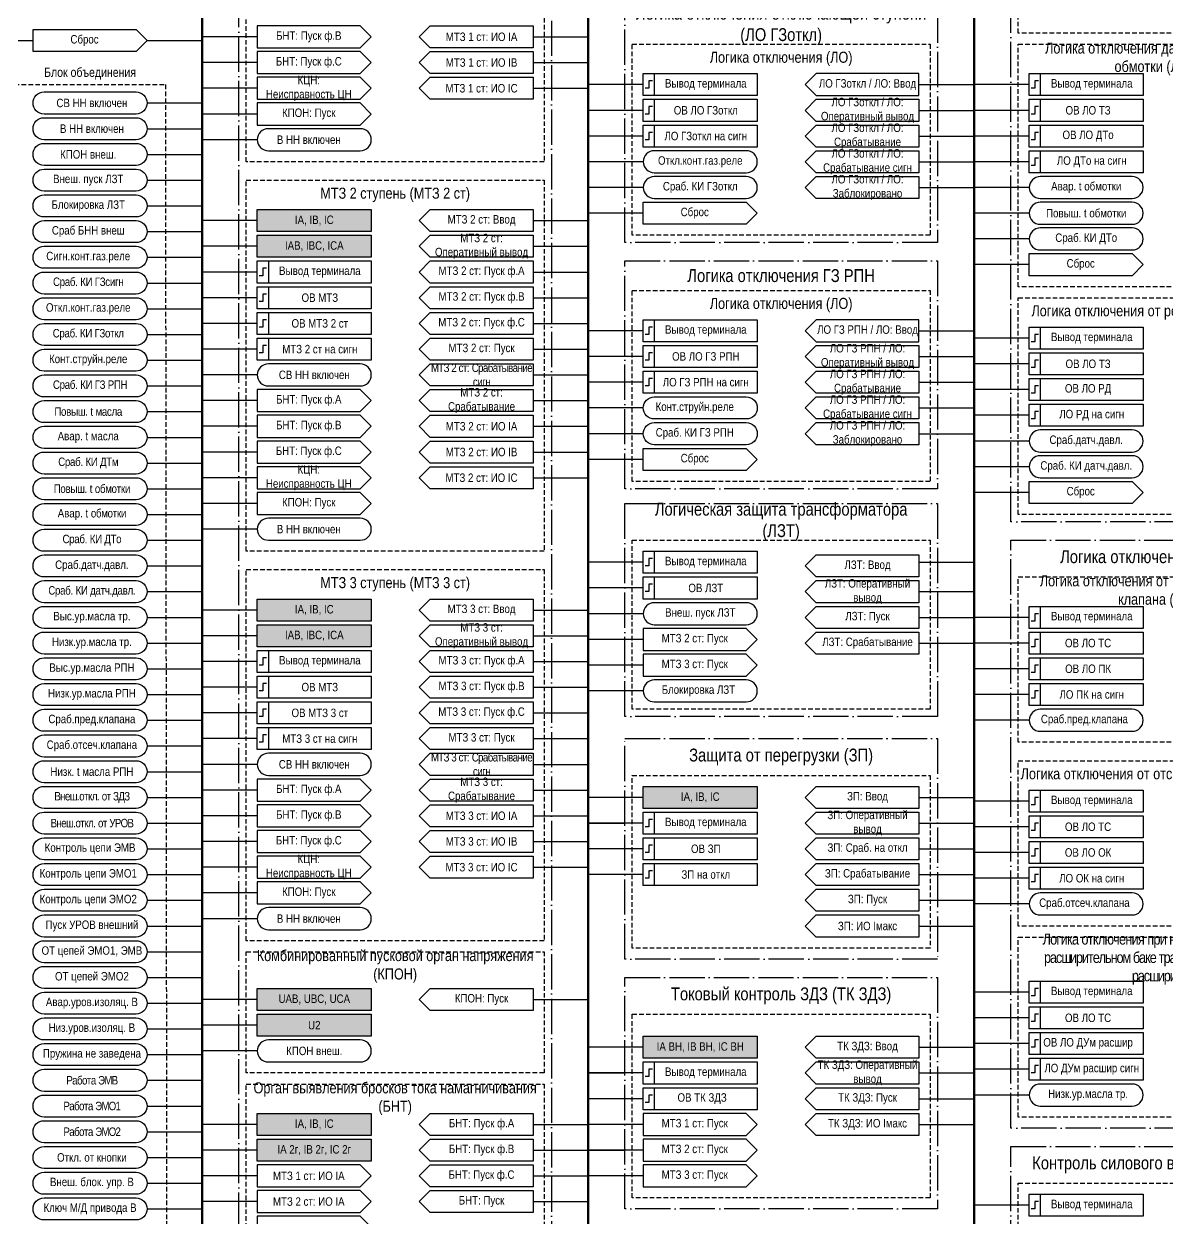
# Model space of a CAD drawing. Header units: millimetres. Extents: x -1595 to 2157, y 0 to 879.
# Drawn here: x 201.5 to 512.5, y 345.5 to 670.5 of the extents above; entities that cross this region are included whole.
import ezdxf

# ---------------------------------------------------------------- set-up
doc = ezdxf.new("R2010")
doc.units = ezdxf.units.MM
doc.linetypes.add('ACAD_ISO04W100', pattern=[30, 24, -3, 0, -3])
doc.linetypes.add('штриховая2', pattern=[0.375, 0.25, -0.125])
doc.layers.add('TEXT', color=7, linetype='Continuous', lineweight=25)
doc.styles.add('2.5_Gost_RD', font='ARIALN.TTF', dxfattribs={"height": 2.5})
doc.styles.add('3.5_Gost_RD', font='ARIALN.TTF', dxfattribs={"height": 3.5})

msp = doc.modelspace()

# ---------------------------------------------------------------- hatches: boundary and pattern name
at = {"ltscale": 100, "true_color": 0x00cb62}
h = msp.add_hatch(color=112, dxfattribs=at)
h.dxf.hatch_style = 1
h.paths.add_polyline_path([(265, 620), (296, 620), (296, 614), (265, 614)])
h = msp.add_hatch(color=112, dxfattribs=at)
h.dxf.hatch_style = 1
h.paths.add_polyline_path([(265, 613), (296, 613), (296, 607), (265, 607)])
h = msp.add_hatch(color=112, dxfattribs=at)
h.dxf.hatch_style = 1
h.paths.add_polyline_path([(265, 514), (296, 514), (296, 508), (265, 508)])
h = msp.add_hatch(color=112, dxfattribs=at)
h.dxf.hatch_style = 1
h.paths.add_polyline_path([(265, 507), (296, 507), (296, 501), (265, 501)])
h = msp.add_hatch(color=112, dxfattribs=at)
h.dxf.hatch_style = 1
h.paths.add_polyline_path([(370, 463), (401, 463), (401, 457), (370, 457)])
h = msp.add_hatch(color=112, dxfattribs=at)
h.dxf.hatch_style = 1
h.paths.add_polyline_path([(265, 408), (296, 408), (296, 402), (265, 402)])
h = msp.add_hatch(color=112, dxfattribs=at)
h.dxf.hatch_style = 1
h.paths.add_polyline_path([(265, 401), (296, 401), (296, 395), (265, 395)])
h = msp.add_hatch(color=112, dxfattribs=at)
h.dxf.hatch_style = 1
h.paths.add_polyline_path([(370, 395), (401, 395), (401, 389), (370, 389)])
h = msp.add_hatch(color=112, dxfattribs=at)
h.dxf.hatch_style = 1
h.paths.add_polyline_path([(265, 374), (296, 374), (296, 368), (265, 368)])
h = msp.add_hatch(color=112, dxfattribs=at)
h.dxf.hatch_style = 1
h.paths.add_polyline_path([(265, 367), (296, 367), (296, 361), (265, 361)])

# ---------------------------------------------------------------- linework, layer by layer
at = {"lineweight": 100, "ltscale": 100}
for p, q in [((250, 744), (250, 112)), ((355, 744), (355, 112)), ((460, 744), (460, 112))]:
    msp.add_line(p, q, dxfattribs=at)
at = {"ltscale": 100}
for p, q in [((265, 667), (250, 667)), ((340, 667), (355, 667)), ((235, 666), (250, 666)), ((265, 660), (250, 660)), ((340, 660), (355, 660)), ((370, 654), (355, 654)), ((445, 654), (460, 654)), ((475, 654), (460, 654)), ((265, 653), (250, 653)), ((340, 653), (355, 653)), ((235, 649), (250, 649)), ((370, 647), (355, 647)), ((445, 647), (460, 647)), ((475, 647), (460, 647)), ((265, 646), (250, 646)), ((235, 642), (250, 642)), ((265, 639), (250, 639)), ((370, 640), (355, 640)), ((445, 640), (460, 640)), ((475, 640), (460, 640)), ((235, 635), (250, 635)), ((370, 633), (355, 633)), ((445, 633), (460, 633)), ((475, 633), (460, 633)), ((235, 628), (250, 628)), ((370, 626), (355, 626)), ((445, 626), (460, 626)), ((475, 626), (460, 626)), ((235, 621), (250, 621)), ((370, 619), (355, 619)), ((475, 619), (460, 619)), ((265, 617), (250, 617)), ((340, 617), (355, 617)), ((235, 614), (250, 614)), ((475, 612), (460, 612)), ((265, 610), (250, 610)), ((340, 610), (355, 610)), ((235, 607), (250, 607)), ((475, 605), (460, 605)), ((265, 603), (250, 603)), ((340, 603), (355, 603)), ((235, 600), (250, 600)), ((265, 596), (250, 596)), ((340, 596), (355, 596)), ((235, 593), (250, 593)), ((265, 589), (250, 589)), ((340, 589), (355, 589)), ((235, 586), (250, 586)), ((370, 587), (355, 587)), ((445, 587), (460, 587)), ((265, 582), (250, 582)), ((340, 582), (355, 582)), ((475, 585), (460, 585)), ((235, 579), (250, 579)), ((370, 580), (355, 580)), ((445, 580), (460, 580)), ((475, 578), (460, 578)), ((265, 575), (250, 575)), ((340, 575), (355, 575)), ((370, 573), (355, 573)), ((445, 573), (460, 573)), ((235, 572), (250, 572)), ((475, 571), (460, 571)), ((265, 568), (250, 568)), ((340, 568), (355, 568)), ((370, 566), (355, 566)), ((445, 566), (460, 566)), ((235, 565), (250, 565)), ((475, 564), (460, 564)), ((265, 561), (250, 561)), ((340, 561), (355, 561)), ((235, 558), (250, 558)), ((370, 559), (355, 559)), ((445, 559), (460, 559)), ((475, 557), (460, 557)), ((265, 554), (250, 554)), ((340, 554), (355, 554)), ((235, 551), (250, 551)), ((370, 552), (355, 552)), ((475, 550), (460, 550)), ((265, 547), (250, 547)), ((340, 547), (355, 547)), ((235, 544), (250, 544)), ((475, 543), (460, 543)), ((265, 540), (250, 540)), ((235, 537), (250, 537)), ((235, 530), (250, 530)), ((265, 533), (250, 533)), ((370, 524), (355, 524)), ((445, 524), (460, 524)), ((235, 523), (250, 523)), ((370, 517), (355, 517)), ((235, 516), (250, 516)), ((445, 516), (460, 516)), ((265, 511), (250, 511)), ((340, 511), (355, 511)), ((235, 509), (250, 509)), ((370, 510), (355, 510)), ((445, 509), (460, 509)), ((475, 509), (460, 509)), ((265, 504), (250, 504)), ((340, 504), (355, 504)), ((235, 502), (250, 502)), ((370, 503), (355, 503)), ((445, 502), (460, 502)), ((475, 502), (460, 502)), ((235, 495), (250, 495)), ((265, 497), (250, 497)), ((340, 497), (355, 497)), ((370, 496), (355, 496)), ((475, 495), (460, 495)), ((235, 488), (250, 488)), ((265, 490), (250, 490)), ((340, 490), (355, 490)), ((370, 489), (355, 489)), ((475, 488), (460, 488)), ((265, 483), (250, 483)), ((340, 483), (355, 483)), ((235, 481), (250, 481)), ((475, 481), (460, 481)), ((265, 476), (250, 476)), ((340, 476), (355, 476)), ((235, 474), (250, 474)), ((265, 469), (250, 469)), ((340, 469), (355, 469)), ((235, 467), (250, 467)), ((265, 462), (250, 462)), ((340, 462), (355, 462)), ((235, 460), (250, 460)), ((370, 460), (355, 460)), ((445, 460), (460, 460)), ((475, 459), (460, 459)), ((235, 453), (250, 453)), ((265, 455), (250, 455)), ((340, 455), (355, 455)), ((370, 453), (355, 453)), ((355, 453), (365, 453)), ((445, 453), (460, 453)), ((475, 452), (460, 452)), ((235, 446), (250, 446)), ((265, 448), (250, 448)), ((340, 448), (355, 448)), ((370, 446), (355, 446)), ((445, 446), (460, 446)), ((475, 445), (460, 445)), ((235, 439), (250, 439)), ((265, 441), (250, 441)), ((340, 441), (355, 441)), ((370, 439), (355, 439)), ((445, 439), (460, 439)), ((475, 438), (460, 438)), ((265, 434), (250, 434)), ((417, 435), (414, 432)), ((417, 435), (445, 435)), ((235, 432), (250, 432)), ((414, 432), (417, 429)), ((445, 432), (460, 432)), ((475, 431), (460, 431)), ((265, 427), (250, 427)), ((417, 428), (414, 425)), ((417, 428), (445, 428)), ((235, 425), (250, 425)), ((414, 425), (417, 422)), ((445, 425), (460, 425)), ((235, 418), (250, 418)), ((235, 411), (250, 411)), ((475, 407), (460, 407)), ((235, 404), (250, 404)), ((265, 405), (250, 405)), ((340, 405), (355, 405)), ((475, 400), (460, 400)), ((235, 397), (250, 397)), ((265, 398), (250, 398)), ((265, 391), (250, 391)), ((370, 392), (355, 392)), ((445, 392), (460, 392)), ((475, 393), (460, 393)), ((235, 390), (250, 390)), ((370, 385), (355, 385)), ((355, 385), (365, 385)), ((445, 385), (460, 385)), ((475, 386), (460, 386)), ((235, 383), (250, 383)), ((417, 381), (414, 378)), ((417, 381), (445, 381)), ((370, 378), (355, 378)), ((414, 378), (417, 375)), ((445, 378), (460, 378)), ((475, 379), (460, 379)), ((235, 376), (250, 376)), ((417, 374), (414, 371)), ((417, 374), (445, 374)), ((265, 371), (250, 371)), ((340, 371), (355, 371)), ((370, 371), (355, 371)), ((414, 371), (417, 368)), ((445, 371), (460, 371)), ((235, 369), (250, 369)), ((235, 362), (250, 362)), ((265, 364), (250, 364)), ((340, 364), (355, 364)), ((370, 364), (355, 364)), ((355, 364), (365, 364)), ((235, 355), (250, 355)), ((265, 357), (250, 357)), ((340, 357), (355, 357)), ((370, 357), (355, 357)), ((235, 348), (250, 348)), ((265, 350), (250, 350)), ((340, 350), (355, 350)), ((475, 349), (460, 349))]:
    msp.add_line(p, q, dxfattribs=at)
at = {"color": 251, "linetype": 'ACAD_ISO04W100', "lineweight": 30, "ltscale": 0.4, "true_color": 0x58595b}
for points in [[(260, 744), (345, 744), (345, 234), (260, 234)], [(470, 744), (555, 744), (555, 535), (470, 535)], [(365, 675), (450, 675), (450, 611), (365, 611)], [(365, 606), (450, 606), (450, 544), (365, 544)], [(365, 540), (450, 540), (450, 482), (365, 482)], [(470, 530), (555, 530), (555, 370), (470, 370)], [(365, 476), (450, 476), (450, 416), (365, 416)], [(365, 411), (450, 411), (450, 348), (365, 348)], [(470, 365), (555, 365), (555, 178), (470, 178)]]:
    msp.add_lwpolyline(points, close=True, dxfattribs=at)
at = {"linetype": 'штриховая2', "ltscale": 5}
for points in [[(262, 734), (343, 734), (343, 633), (262, 633)], [(472, 734), (553, 734), (553, 668), (472, 668)], [(367, 665), (448, 665), (448, 613), (367, 613)], [(472, 665), (553, 665), (553, 599), (472, 599)], [(262, 628), (343, 628), (343, 527), (262, 527)], [(367, 598), (448, 598), (448, 546), (367, 546)], [(472, 596), (553, 596), (553, 537), (472, 537)], [(367, 530), (448, 530), (448, 484), (367, 484)], [(262, 522), (343, 522), (343, 421), (262, 421)], [(472, 520), (553, 520), (553, 475), (472, 475)], [(472, 470), (553, 470), (553, 425), (472, 425)], [(367, 466), (448, 466), (448, 419), (367, 419)], [(472, 422), (553, 422), (553, 373), (472, 373)], [(262, 418), (343, 418), (343, 385), (262, 385)], [(367, 401), (448, 401), (448, 351), (367, 351)], [(262, 382), (343, 382), (343, 296), (262, 296)], [(472, 355), (553, 355), (553, 182), (472, 182)]]:
    msp.add_lwpolyline(points, close=True, dxfattribs=at)
at = {"ltscale": 100}
for points in [[(296, 667), (293, 670), (265, 670), (265, 664), (293, 664), (296, 667)], [(204, 669), (232, 669), (235, 666), (232, 663), (204, 663), (204, 669)], [(190, 666), (204, 666)], [(296, 660), (293, 663), (265, 663), (265, 657), (293, 657), (296, 660)], [(296, 653), (293, 656), (265, 656), (265, 650), (293, 650), (296, 653)], [(296, 646), (293, 649), (265, 649), (265, 643), (293, 643), (296, 646)], [(414, 640), (417, 643), (445, 643), (445, 637), (417, 637), (414, 640)], [(414, 633), (417, 636), (445, 636), (445, 630), (417, 630), (414, 633)], [(414, 626), (417, 629), (445, 629), (445, 623), (417, 623), (414, 626)], [(370, 622), (398, 622), (401, 619), (398, 616), (370, 616), (370, 622)], [(475, 608), (503, 608), (506, 605), (503, 602), (475, 602), (475, 608)], [(414, 573), (417, 576), (445, 576), (445, 570), (417, 570), (414, 573)], [(296, 568), (293, 571), (265, 571), (265, 565), (293, 565), (296, 568)], [(414, 566), (417, 569), (445, 569), (445, 563), (417, 563), (414, 566)], [(296, 561), (293, 564), (265, 564), (265, 558), (293, 558), (296, 561)], [(414, 559), (417, 562), (445, 562), (445, 556), (417, 556), (414, 559)], [(296, 554), (293, 557), (265, 557), (265, 551), (293, 551), (296, 554)], [(370, 555), (398, 555), (401, 552), (398, 549), (370, 549), (370, 555)], [(296, 547), (293, 550), (265, 550), (265, 544), (293, 544), (296, 547)], [(296, 540), (293, 543), (265, 543), (265, 537), (293, 537), (296, 540)], [(475, 546), (503, 546), (506, 543), (503, 540), (475, 540), (475, 546)], [(414, 523), (417, 526), (445, 526), (445, 520), (417, 520), (414, 523)], [(414, 516), (417, 519), (445, 519), (445, 513), (417, 513), (414, 516)], [(414, 509), (417, 512), (445, 512), (445, 506), (417, 506), (414, 509)], [(401, 503), (398, 506), (370, 506), (370, 500), (398, 500), (401, 503)], [(414, 502), (417, 505), (445, 505), (445, 499), (417, 499), (414, 502)], [(401, 496), (398, 499), (370, 499), (370, 493), (398, 493), (401, 496)], [(296, 462), (293, 465), (265, 465), (265, 459), (293, 459), (296, 462)], [(414, 460), (417, 463), (445, 463), (445, 457), (417, 457), (414, 460)], [(296, 455), (293, 458), (265, 458), (265, 452), (293, 452), (296, 455)], [(414, 453), (417, 456), (445, 456), (445, 450), (417, 450), (414, 453)], [(296, 448), (293, 451), (265, 451), (265, 445), (293, 445), (296, 448)], [(296, 441), (293, 444), (265, 444), (265, 438), (293, 438), (296, 441)], [(296, 434), (293, 437), (265, 437), (265, 431), (293, 431), (296, 434)], [(414, 432), (417, 435), (445, 435), (445, 429), (417, 429), (414, 432)], [(414, 425), (417, 428), (445, 428), (445, 422), (417, 422), (414, 425)], [(414, 392), (417, 395), (445, 395), (445, 389), (417, 389), (414, 392)], [(414, 385), (417, 388), (445, 388), (445, 382), (417, 382), (414, 385)], [(414, 378), (417, 381), (445, 381), (445, 375), (417, 375), (414, 378)], [(401, 371), (398, 374), (370, 374), (370, 368), (398, 368), (401, 371)], [(414, 371), (417, 374), (445, 374), (445, 368), (417, 368), (414, 371)], [(401, 364), (398, 367), (370, 367), (370, 361), (398, 361), (401, 364)], [(296, 357), (293, 360), (265, 360), (265, 354), (293, 354), (296, 357)], [(401, 357), (398, 360), (370, 360), (370, 354), (398, 354), (401, 357)], [(296, 350), (293, 353), (265, 353), (265, 347), (293, 347), (296, 350)], [(296, 343), (293, 346), (265, 346), (265, 340), (293, 340), (296, 343)]]:
    msp.add_lwpolyline(points, dxfattribs=at)
for points in [[(340, 670), (340, 664), (312, 664), (309, 667), (312, 670)], [(340, 663), (340, 657), (312, 657), (309, 660), (312, 663)], [(370, 657), (373, 657), (373, 651), (370, 651)], [(370, 657), (401, 657), (401, 651), (370, 651)], [(417, 657), (414, 654), (417, 651), (445, 651), (445, 657)], [(475, 657), (478, 657), (478, 651), (475, 651)], [(475, 657), (506, 657), (506, 651), (475, 651)], [(340, 656), (340, 650), (312, 650), (309, 653), (312, 656)], [(370, 650), (373, 650), (373, 644), (370, 644)], [(370, 650), (401, 650), (401, 644), (370, 644)], [(417, 650), (445, 650), (445, 644), (417, 644), (414, 647)], [(475, 650), (478, 650), (478, 644), (475, 644)], [(475, 650), (506, 650), (506, 644), (475, 644)], [(370, 643), (373, 643), (373, 637), (370, 637)], [(370, 643), (401, 643), (401, 637), (370, 637)], [(475, 643), (478, 643), (478, 637), (475, 637)], [(475, 643), (506, 643), (506, 637), (475, 637)], [(475, 636), (478, 636), (478, 630), (475, 630)], [(475, 636), (506, 636), (506, 630), (475, 630)], [(265, 620), (296, 620), (296, 614), (265, 614)], [(340, 620), (340, 614), (312, 614), (309, 617), (312, 620)], [(265, 613), (296, 613), (296, 607), (265, 607)], [(340, 613), (340, 607), (312, 607), (309, 610), (312, 613)], [(265, 606), (268, 606), (268, 600), (265, 600)], [(265, 606), (296, 606), (296, 600), (265, 600)], [(340, 606), (340, 600), (312, 600), (309, 603), (312, 606)], [(265, 599), (268, 599), (268, 593), (265, 593)], [(265, 599), (296, 599), (296, 593), (265, 593)], [(340, 599), (340, 593), (312, 593), (309, 596), (312, 599)], [(265, 592), (268, 592), (268, 586), (265, 586)], [(265, 592), (296, 592), (296, 586), (265, 586)], [(340, 592), (340, 586), (312, 586), (309, 589), (312, 592)], [(370, 590), (373, 590), (373, 584), (370, 584)], [(370, 590), (401, 590), (401, 584), (370, 584)], [(417, 590), (414, 587), (417, 584), (445, 584), (445, 590)], [(475, 588), (478, 588), (478, 582), (475, 582)], [(475, 588), (506, 588), (506, 582), (475, 582)], [(265, 585), (268, 585), (268, 579), (265, 579)], [(265, 585), (296, 585), (296, 579), (265, 579)], [(340, 585), (340, 579), (312, 579), (309, 582), (312, 585)], [(370, 583), (373, 583), (373, 577), (370, 577)], [(370, 583), (401, 583), (401, 577), (370, 577)], [(417, 583), (445, 583), (445, 577), (417, 577), (414, 580)], [(475, 581), (478, 581), (478, 575), (475, 575)], [(475, 581), (506, 581), (506, 575), (475, 575)], [(340, 578), (340, 572), (312, 572), (309, 575), (312, 578)], [(370, 576), (373, 576), (373, 570), (370, 570)], [(370, 576), (401, 576), (401, 570), (370, 570)], [(475, 574), (478, 574), (478, 568), (475, 568)], [(475, 574), (506, 574), (506, 568), (475, 568)], [(340, 571), (340, 565), (312, 565), (309, 568), (312, 571)], [(475, 567), (478, 567), (478, 561), (475, 561)], [(475, 567), (506, 567), (506, 561), (475, 561)], [(340, 564), (340, 558), (312, 558), (309, 561), (312, 564)], [(340, 557), (340, 551), (312, 551), (309, 554), (312, 557)], [(340, 550), (340, 544), (312, 544), (309, 547), (312, 550)], [(370, 527), (373, 527), (373, 521), (370, 521)], [(370, 527), (401, 527), (401, 521), (370, 521)], [(370, 520), (373, 520), (373, 514), (370, 514)], [(370, 520), (401, 520), (401, 514), (370, 514)], [(265, 514), (296, 514), (296, 508), (265, 508)], [(340, 514), (340, 508), (312, 508), (309, 511), (312, 514)], [(475, 512), (478, 512), (478, 506), (475, 506)], [(475, 512), (506, 512), (506, 506), (475, 506)], [(265, 507), (296, 507), (296, 501), (265, 501)], [(340, 507), (340, 501), (312, 501), (309, 504), (312, 507)], [(475, 505), (478, 505), (478, 499), (475, 499)], [(475, 505), (506, 505), (506, 499), (475, 499)], [(265, 500), (268, 500), (268, 494), (265, 494)], [(265, 500), (296, 500), (296, 494), (265, 494)], [(340, 500), (340, 494), (312, 494), (309, 497), (312, 500)], [(475, 498), (478, 498), (478, 492), (475, 492)], [(475, 498), (506, 498), (506, 492), (475, 492)], [(265, 493), (268, 493), (268, 487), (265, 487)], [(265, 493), (296, 493), (296, 487), (265, 487)], [(340, 493), (340, 487), (312, 487), (309, 490), (312, 493)], [(475, 491), (478, 491), (478, 485), (475, 485)], [(475, 491), (506, 491), (506, 485), (475, 485)], [(265, 486), (268, 486), (268, 480), (265, 480)], [(265, 486), (296, 486), (296, 480), (265, 480)], [(340, 486), (340, 480), (312, 480), (309, 483), (312, 486)], [(265, 479), (268, 479), (268, 473), (265, 473)], [(265, 479), (296, 479), (296, 473), (265, 473)], [(340, 479), (340, 473), (312, 473), (309, 476), (312, 479)], [(340, 472), (340, 466), (312, 466), (309, 469), (312, 472)], [(340, 465), (340, 459), (312, 459), (309, 462), (312, 465)], [(370, 463), (401, 463), (401, 457), (370, 457)], [(475, 462), (478, 462), (478, 456), (475, 456)], [(475, 462), (506, 462), (506, 456), (475, 456)], [(340, 458), (340, 452), (312, 452), (309, 455), (312, 458)], [(370, 456), (373, 456), (373, 450), (370, 450)], [(370, 456), (401, 456), (401, 450), (370, 450)], [(475, 455), (478, 455), (478, 449), (475, 449)], [(475, 455), (506, 455), (506, 449), (475, 449)], [(340, 451), (340, 445), (312, 445), (309, 448), (312, 451)], [(370, 449), (373, 449), (373, 443), (370, 443)], [(370, 449), (401, 449), (401, 443), (370, 443)], [(417, 449), (445, 449), (445, 443), (417, 443), (414, 446)], [(475, 448), (478, 448), (478, 442), (475, 442)], [(475, 448), (506, 448), (506, 442), (475, 442)], [(340, 444), (340, 438), (312, 438), (309, 441), (312, 444)], [(370, 442), (373, 442), (373, 436), (370, 436)], [(370, 442), (401, 442), (401, 436), (370, 436)], [(417, 442), (445, 442), (445, 436), (417, 436), (414, 439)], [(475, 441), (478, 441), (478, 435), (475, 435)], [(475, 441), (506, 441), (506, 435), (475, 435)], [(475, 410), (478, 410), (478, 404), (475, 404)], [(475, 410), (506, 410), (506, 404), (475, 404)], [(265, 408), (296, 408), (296, 402), (265, 402)], [(340, 402), (312, 402), (309, 405), (312, 408), (340, 408)], [(265, 401), (296, 401), (296, 395), (265, 395)], [(475, 403), (478, 403), (478, 397), (475, 397)], [(475, 403), (506, 403), (506, 397), (475, 397)], [(370, 395), (401, 395), (401, 389), (370, 389)], [(475, 396), (478, 396), (478, 390), (475, 390)], [(475, 396), (506, 396), (506, 390), (475, 390)], [(370, 388), (373, 388), (373, 382), (370, 382)], [(370, 388), (401, 388), (401, 382), (370, 382)], [(475, 389), (478, 389), (478, 383), (475, 383)], [(475, 389), (506, 389), (506, 383), (475, 383)], [(370, 381), (373, 381), (373, 375), (370, 375)], [(370, 381), (401, 381), (401, 375), (370, 375)], [(265, 374), (296, 374), (296, 368), (265, 368)], [(340, 374), (340, 368), (312, 368), (309, 371), (312, 374)], [(265, 367), (296, 367), (296, 361), (265, 361)], [(340, 367), (340, 361), (312, 361), (309, 364), (312, 367)], [(340, 360), (340, 354), (312, 354), (309, 357), (312, 360)], [(340, 353), (340, 347), (312, 347), (309, 350), (312, 353)], [(475, 352), (506, 352), (506, 346), (475, 346)], [(475, 352), (478, 352), (478, 346), (475, 346)]]:
    msp.add_lwpolyline(points, close=True, dxfattribs=at)
at = {"color": 7, "linetype": 'штриховая2', "ltscale": 5}
msp.add_lwpolyline([(199, 654), (240, 654), (240.5, 160), (199.5, 160)], close=True, dxfattribs=at)
at = {"lineweight": 30, "ltscale": 100}
for points in [[(372.5, 655), (371.5, 655), (371.5, 653), (370.5, 653)], [(477.5, 655), (476.5, 655), (476.5, 653), (475.5, 653)], [(372.5, 648), (371.5, 648), (371.5, 646), (370.5, 646)], [(477.5, 648), (476.5, 648), (476.5, 646), (475.5, 646)], [(372.5, 641), (371.5, 641), (371.5, 639), (370.5, 639)], [(477.5, 641), (476.5, 641), (476.5, 639), (475.5, 639)], [(477.5, 634), (476.5, 634), (476.5, 632), (475.5, 632)], [(267.5, 604), (266.5, 604), (266.5, 602), (265.5, 602)], [(267.5, 597), (266.5, 597), (266.5, 595), (265.5, 595)], [(267.5, 590), (266.5, 590), (266.5, 588), (265.5, 588)], [(372.5, 588), (371.5, 588), (371.5, 586), (370.5, 586)], [(477.5, 586), (476.5, 586), (476.5, 584), (475.5, 584)], [(267.5, 583), (266.5, 583), (266.5, 581), (265.5, 581)], [(372.5, 581), (371.5, 581), (371.5, 579), (370.5, 579)], [(477.5, 579), (476.5, 579), (476.5, 577), (475.5, 577)], [(372.5, 574), (371.5, 574), (371.5, 572), (370.5, 572)], [(477.5, 572), (476.5, 572), (476.5, 570), (475.5, 570)], [(477.5, 565), (476.5, 565), (476.5, 563), (475.5, 563)], [(372.5, 525), (371.5, 525), (371.5, 523), (370.5, 523)], [(372.5, 518), (371.5, 518), (371.5, 516), (370.5, 516)], [(477.5, 510), (476.5, 510), (476.5, 508), (475.5, 508)], [(477.5, 503), (476.5, 503), (476.5, 501), (475.5, 501)], [(267.5, 498), (266.5, 498), (266.5, 496), (265.5, 496)], [(477.5, 496), (476.5, 496), (476.5, 494), (475.5, 494)], [(267.5, 491), (266.5, 491), (266.5, 489), (265.5, 489)], [(477.5, 489), (476.5, 489), (476.5, 487), (475.5, 487)], [(267.5, 484), (266.5, 484), (266.5, 482), (265.5, 482)], [(267.5, 477), (266.5, 477), (266.5, 475), (265.5, 475)], [(477.5, 460), (476.5, 460), (476.5, 458), (475.5, 458)], [(372.5, 454), (371.5, 454), (371.5, 452), (370.5, 452)], [(477.5, 453), (476.5, 453), (476.5, 451), (475.5, 451)], [(372.5, 447), (371.5, 447), (371.5, 445), (370.5, 445)], [(477.5, 446), (476.5, 446), (476.5, 444), (475.5, 444)], [(372.5, 440), (371.5, 440), (371.5, 438), (370.5, 438)], [(477.5, 439), (476.5, 439), (476.5, 437), (475.5, 437)], [(477.5, 408), (476.5, 408), (476.5, 406), (475.5, 406)], [(477.5, 401), (476.5, 401), (476.5, 399), (475.5, 399)], [(477.5, 394), (476.5, 394), (476.5, 392), (475.5, 392)], [(477.5, 387), (476.5, 387), (476.5, 385), (475.5, 385)], [(372.5, 386), (371.5, 386), (371.5, 384), (370.5, 384)], [(372.5, 379), (371.5, 379), (371.5, 377), (370.5, 377)], [(477.5, 350), (476.5, 350), (476.5, 348), (475.5, 348)]]:
    msp.add_lwpolyline(points, dxfattribs=at)
at = {"ltscale": 100}
for points in [[(207, 646, -1), (207, 652), (232, 652, -1), (232, 646)], [(207, 639, -1), (207, 645), (232, 645, -1), (232, 639)], [(268, 636), (293, 636, 1), (293, 642), (268, 642, 1)], [(207, 632, -1), (207, 638), (232, 638, -1), (232, 632)], [(373, 630), (398, 630, 1), (398, 636), (373, 636, 1)], [(207, 625, -1), (207, 631), (232, 631, -1), (232, 625)], [(373, 623), (398, 623, 1), (398, 629), (373, 629, 1)], [(478, 623), (503, 623, 1), (503, 629), (478, 629, 1)], [(207, 618, -1), (207, 624), (232, 624, -1), (232, 618)], [(478, 616), (503, 616, 1), (503, 622), (478, 622, 1)], [(207, 611, -1), (207, 617), (232, 617, -1), (232, 611)], [(478, 609), (503, 609, 1), (503, 615), (478, 615, 1)], [(207, 604, -1), (207, 610), (232, 610, -1), (232, 604)], [(207, 597, -1), (207, 603), (232, 603, -1), (232, 597)], [(207, 590, -1), (207, 596), (232, 596, -1), (232, 590)], [(207, 583, -1), (207, 589), (232, 589, -1), (232, 583)], [(207, 576, -1), (207, 582), (232, 582, -1), (232, 576)], [(268, 572), (293, 572, 1), (293, 578), (268, 578, 1)], [(207, 569, -1), (207, 575), (232, 575, -1), (232, 569)], [(373, 563, -1), (373, 569), (398, 569, -1), (398, 563)], [(207, 562, -1), (207, 568), (232, 568, -1), (232, 562)], [(207, 555, -1), (207, 561), (232, 561, -1), (232, 555)], [(373, 556, -1), (373, 562), (398, 562, -1), (398, 556)], [(478, 554), (503, 554, 1), (503, 560), (478, 560, 1)], [(207, 548, -1), (207, 554), (232, 554, -1), (232, 548)], [(478, 547), (503, 547, 1), (503, 553), (478, 553, 1)], [(207, 541, -1), (207, 547), (232, 547, -1), (232, 541)], [(207, 534, -1), (207, 540), (232, 540, -1), (232, 534)], [(268, 530), (293, 530, 1), (293, 536), (268, 536, 1)], [(207, 527, -1), (207, 533), (232, 533, -1), (232, 527)], [(207, 520, -1), (207, 526), (232, 526, -1), (232, 520)], [(207, 513, -1), (207, 519), (232, 519, -1), (232, 513)], [(207, 506, -1), (207, 512), (232, 512, -1), (232, 506)], [(373, 507), (398, 507, 1), (398, 513), (373, 513, 1)], [(207, 499, -1), (207, 505), (232, 505, -1), (232, 499)], [(207, 492, -1), (207, 498), (232, 498, -1), (232, 492)], [(207, 485, -1), (207, 491), (232, 491, -1), (232, 485)], [(373, 486), (398, 486, 1), (398, 492), (373, 492, 1)], [(207, 478, -1), (207, 484), (232, 484, -1), (232, 478)], [(478, 478), (503, 478, 1), (503, 484), (478, 484, 1)], [(207, 471, -1), (207, 477), (232, 477, -1), (232, 471)], [(207, 471, -1), (207, 477), (232, 477, -1), (232, 471)], [(268, 466), (293, 466, 1), (293, 472), (268, 472, 1)], [(207, 464, -1), (207, 470), (232, 470, -1), (232, 464)], [(207, 457, -1), (207, 463), (232, 463, -1), (232, 457)], [(207, 450, -1), (207, 456), (232, 456, -1), (232, 450)], [(207, 443, -1), (207, 449), (232, 449, -1), (232, 443)], [(207, 436, -1), (207, 442), (232, 442, -1), (232, 436)], [(207, 429, -1), (207, 435), (232, 435, -1), (232, 429)], [(478, 428), (503, 428, 1), (503, 434), (478, 434, 1)], [(268, 424), (293, 424, 1), (293, 430), (268, 430, 1)], [(207, 422, -1), (207, 428), (232, 428, -1), (232, 422)], [(207, 415, -1), (207, 421), (232, 421, -1), (232, 415)], [(207, 408, -1), (207, 414), (232, 414, -1), (232, 408)], [(207, 401, -1), (207, 407), (232, 407, -1), (232, 401)], [(207, 394, -1), (207, 400), (232, 400, -1), (232, 394)], [(268, 388), (293, 388, 1), (293, 394), (268, 394, 1)], [(207, 387, -1), (207, 393), (232, 393, -1), (232, 387)], [(207, 380, -1), (207, 386), (232, 386, -1), (232, 380)], [(478, 376), (503, 376, 1), (503, 382), (478, 382, 1)], [(207, 373, -1), (207, 379), (232, 379, -1), (232, 373)], [(207, 366, -1), (207, 372), (232, 372, -1), (232, 366)], [(207, 359, -1), (207, 365), (232, 365, -1), (232, 359)], [(207, 352, -1), (207, 358), (232, 358, -1), (232, 352)], [(207, 345, -1), (207, 351), (232, 351, -1), (232, 345)]]:
    msp.add_lwpolyline(points, format="xyb", close=True, dxfattribs=at)

# ---------------------------------------------------------------- texts
at = {"color": 128, "ltscale": 100, "true_color": 0x0b6436, "attachment_point": 5, "style": '3.5_Gost_RD'}
for s, insert, char_height, width in [('Логика отключения отключающей ступени (ЛО ГЗоткл) ', (407.5, 670), 3.5, 85), ('Логика отключения (ЛО)', (407.5, 661), 3, 81), ('Логика отключения датчика температуры обмотки (ЛО ДТо)', (512.5, 661), 3, 78.5343), ('МТЗ 2 ступень (МТЗ 2 ст)', (302.5, 624), 3, 81), ('Логика отключения ГЗ РПН ', (407.5, 602), 3.5, 85), ('Логика отключения (ЛО)', (407.5, 594), 3, 81), ('Логика отключения от реле давления (ЛО РД)', (512.5, 592), 3, 81), ('Логическая защита трансформатора \\P(ЛЗТ) ', (407.5, 535), 3.5, 85), ('Логика отключения ТС (ЛО ТС)', (512.5, 525), 3.5, 85), ('МТЗ 3 ступень (МТЗ 3 ст)', (302.5, 518), 3, 81), ('Логика отключения от предохранительного клапана (ЛО ПК)', (512.5, 516), 3, 81), ('Защита от перегрузки (ЗП)', (407.5, 471), 3.5, 85), ('Логика отключения от отсечного клапана (ЛО ОК)', (512.5, 466), 3, 81), ('{\\T0.9;Логика отключения при низком уровне масла в \\T0.8;расширительном баке трансформатора (ЛО ДУм расширителя)}', (512.5, 416), 3, 81), ('Комбинированный пусковой орган напряжения (КПОН)', (302.5, 414), 3, 81), ('Токовый контроль ЗДЗ (ТК ЗДЗ)', (407.5, 406), 3.5, 85), ('Орган выявления бросков тока намагничивания (БНТ)', (302.5, 378), 3, 81), ('Контроль силового выключателя (КСВ)', (512.5, 360), 3.5, 85)]:
    msp.add_mtext(s, dxfattribs=dict(at, insert=insert, char_height=char_height, width=width))
at = {"ltscale": 100, "attachment_point": 5, "style": '2.5_Gost_RD'}
for s, insert, char_height, width in [('Сброс', (218, 666), 2.3, 28), ('МТЗ 1 ст: ИО IА', (326, 667), 2.3, 28), ('МТЗ 1 ст: ИО IВ', (326, 660), 2.3, 28), ('Блок объединения', (219.5, 657), 2.5, 41), ('КЦН: Неисправность ЦН', (279, 653), 2.3, 24.1147), ('МТЗ 1 ст: ИО IС', (326, 653), 2.3, 28), ('СВ НН включен', (220, 649), 2.3, 31), ('КПОН: Пуск', (279, 646), 2.3, 28), ('В НН включен', (220, 642), 2.3, 28), ('В НН включен', (279, 639), 2.3, 28), ('КПОН внеш.', (219, 635), 2.3, 31), ('МТЗ 2 ст: Ввод', (326, 617), 2.3, 28), ('Сброс', (384, 619), 2.3, 28), ('Сраб БНН внеш', (219, 614), 2.3, 30.2779), ('МТЗ 2 ст: Оперативный вывод', (326, 610), 2.3, 28), ('МТЗ 2 ст: Пуск ф.А', (326, 603), 2.3, 28), ('Сброс', (489, 605), 2.3, 28), ('МТЗ 2 ст: Пуск ф.В', (326, 596), 2.3, 28), ('МТЗ 2 ст: Пуск ф.С', (326, 589), 2.3, 28), ('ЛО ГЗ РПН / ЛО: Ввод', (431, 587), 2.3, 28), ('МТЗ 2 ст: Пуск', (326, 582), 2.3, 28), ('ЛО ГЗ РПН / ЛО: Оперативный вывод', (431, 580), 2.3, 30.44), ('\\A1;Конт.струйн.реле', (219, 579), 2.3, 31), ('СВ НН включен', (280.5, 575), 2.3, 31), ('{\\T0.9;МТЗ 2 ст: Срабатывание сигн}', (326, 575), 2.3, 28), ('ЛО ГЗ РПН / ЛО: Срабатывание', (431, 573), 2.3, 28), ('\\A1;{\\T0.95;Сраб. КИ ГЗ РПН}', (219.5, 572), 2.3, 31), ('МТЗ 2 ст: Срабатывание ', (326, 568), 2.3, 28), ('ЛО ГЗ РПН / ЛО: Срабатывание сигн', (431, 566), 2.3, 28), ('\\A1;Конт.струйн.реле', (384, 566), 2.3, 31), ('ЛО ГЗ РПН / ЛО: Заблокировано', (431, 559), 2.3, 28), ('МТЗ 2 ст: ИО IА', (326, 561), 2.3, 28), ('\\A1;Сраб. КИ ГЗ РПН', (384, 559), 2.3, 31), ('МТЗ 2 ст: ИО IВ', (326, 554), 2.3, 28), ('Сброс', (384, 552), 2.3, 28), ('КЦН: Неисправность ЦН', (279, 547), 2.3, 24.1147), ('МТЗ 2 ст: ИО IС', (326, 547), 2.3, 28), ('Сброс', (489, 543), 2.3, 28), ('КПОН: Пуск', (279, 540), 2.3, 28), ('В НН включен', (279, 533), 2.3, 28), ('\\A1;Выс.ур.масла тр.', (220, 509), 2.3, 31), ('МТЗ 3 ст: Ввод', (326, 511), 2.3, 28), ('МТЗ 3 ст: Оперативный вывод', (326, 504), 2.3, 28), ('\\A1;Низк.ур.масла тр.', (220, 502), 2.3, 29.7748), ('МТЗ 3 ст: Пуск ф.А', (326, 497), 2.3, 28), ('\\A1;Выс.ур.масла РПН', (220, 495), 2.3, 31), ('МТЗ 3 ст: Пуск ф.В', (326, 490), 2.3, 28), ('\\A1;Низк.ур.масла РПН', (220, 488), 2.3, 29.7748), ('МТЗ 3 ст: Пуск ф.С', (326, 483), 2.3, 28), ('\\A1;Сраб.пред.клапана', (220, 481), 2.3, 31), ('\\A1;Сраб.пред.клапана', (490, 481), 2.3, 31), ('\\A1;Сраб.отсеч.клапана', (220, 474), 2.3, 31), ('МТЗ 3 ст: Пуск', (326, 476), 2.3, 28), ('{\\T0.9;МТЗ 3 ст: Срабатывание сигн}', (326, 469), 2.3, 28), ('\\A1;Низк. t масла РПН', (220, 467), 2.3, 29.7748), ('СВ НН включен', (280.5, 469), 2.3, 31), ('МТЗ 3 ст: Срабатывание ', (326, 462), 2.3, 28), ('{\\T0.9;Внеш.откл. от ЗДЗ}', (220, 460), 2.3, 31), ('ЗП: Ввод', (431, 460), 2.3, 28), ('МТЗ 3 ст: ИО IА', (326, 455), 2.3, 28), ('{\\T0.9;Внеш.откл. от УРОВ}', (220, 453), 2.3, 31), ('МТЗ 3 ст: ИО IВ', (326, 448), 2.3, 28), ('КЦН: Неисправность ЦН', (279, 441), 2.3, 24.1147), ('МТЗ 3 ст: ИО IС', (326, 441), 2.3, 28), ('КПОН: Пуск', (279, 434), 2.3, 28), ('ЗП: Пуск', (431, 432), 2.3, 28), ('\\A1;Сраб.отсеч.клапана', (490, 431), 2.3, 31), ('Пуск УРОВ внешний', (220, 425), 2.3, 31), ('В НН включен', (279, 427), 2.3, 28), ('ЗП: ИО Iмакс', (431, 425), 2.3, 28), ('КПОН: Пуск', (326, 405), 2.3, 28), ('ТК ЗДЗ: Ввод', (431, 392), 2.3, 28), ('КПОН внеш.', (280.5, 391), 2.3, 31), ('ТК ЗДЗ: Оперативный вывод', (431, 385), 2.3, 28), ('\\A1;Низк.ур.масла тр.', (491, 379), 2.3, 29.7748), ('ОВ ТК ЗДЗ ', (386, 378), 2.3, 28), ('ТК ЗДЗ: Пуск', (431, 378), 2.3, 28), ('БНТ: Пуск ф.А', (326, 371), 2.3, 28), ('ТК ЗДЗ: ИО Iмакс', (431, 371), 2.3, 28), ('БНТ: Пуск ф.В', (326, 364), 2.3, 28), ('БНТ: Пуск ф.С', (326, 357), 2.3, 28), ('БНТ: Пуск', (326, 350), 2.3, 28)]:
    msp.add_mtext(s, dxfattribs=dict(at, insert=insert, char_height=char_height, width=width))
at = {"color": 0, "ltscale": 100, "char_height": 2.3, "attachment_point": 5, "style": '2.5_Gost_RD'}
for s, insert, width in [('{\\C256;IA, IB, IC}', (280.5, 617), 23.725), ('{\\C256;IAB, IBC, ICA}', (280.5, 610), 23.725), ('{\\C256;Вывод терминала}', (282, 603), 28), ('{\\C256;МТЗ 2 ст на сигн}', (282, 582), 28), ('{\\C256;IA, IB, IC}', (280.5, 511), 23.725), ('{\\C256;Вывод терминала}', (492, 509), 28), ('{\\C256;IAB, IBC, ICA}', (280.5, 504), 23.725), ('{\\C256;ОВ ЛО ТС}', (491, 502), 28), ('{\\C256;Вывод терминала}', (282, 497), 28), ('{\\C256;ОВ ЛО ПК}', (491, 495), 28), ('{\\C256;ЛО ПК на сигн}', (492, 488), 28), ('{\\C256;МТЗ 3 ст на сигн}', (282, 476), 28), ('{\\C256;IA, IB, IC}', (385.5, 460), 23.725), ('{\\C256;Вывод терминала}', (492, 459), 28), ('{\\C256;Вывод терминала}', (387, 453), 28), ('{\\C256;ОВ ЛО ТС}', (491, 452), 28), ('{\\C256;ОВ ЛО ОК}', (491, 445), 28), ('{\\C256;ЛО ОК на сигн}', (492, 438), 28), ('{\\C256;UAB, UBC, UCA}', (280.5, 405), 23.725), ('{\\C256;Вывод терминала}', (492, 407), 28), ('{\\C256;ОВ ЛО ТС}', (491, 400), 28), ('{\\C256;U2}', (280.5, 398), 23.725), ('{\\C256;IA ВН, IB ВН, IC ВН}', (385.5, 392), 31), ('{\\C256;ОВ ЛО ДУм расшир}', (491, 393), 28), ('{\\C256;ЛО ДУм расшир сигн}', (492, 386), 28), ('{\\C256;Вывод терминала}', (387, 385), 28), ('{\\C256;IA, IB, IC}', (280.5, 371), 23.725), ('{\\C256;IA 2г, IB 2г, IC 2г}', (280.5, 364), 23.725)]:
    msp.add_mtext(s, dxfattribs=dict(at, insert=insert, width=width))
at = {"layer": 'TEXT', "ltscale": 100, "char_height": 2.3, "attachment_point": 5, "style": '2.5_Gost_RD'}
for s, insert, width in [('БНТ: Пуск ф.В', (279, 667), 28), ('БНТ: Пуск ф.С', (279, 660), 28), ('ЛО ГЗоткл / ЛО: Ввод', (431, 654), 28), ('ЛО ГЗоткл / ЛО: Оперативный вывод', (431, 647), 35.6726), ('ЛО ГЗоткл / ЛО: Срабатывание', (431, 640), 28), ('\\A1;Откл.конт.газ.реле', (385.5, 633), 31), ('ЛО ГЗоткл / ЛО: Срабатывание сигн', (431, 633), 28.2786), ('\\A1;Внеш. пуск ЛЗТ', (219, 628), 31), ('\\A1;Сраб. КИ ГЗоткл', (385.5, 626), 31), ('ЛО ГЗоткл / ЛО: Заблокировано', (431, 626), 33.8497), ('\\A1;Авар. t обмотки', (490.5, 626), 31), ('\\A1;Блокировка ЛЗТ', (219, 621), 31), ('\\A1;Сигн.конт.газ.реле', (219, 607), 31), ('\\A1;{\\T0.95;Сраб. КИ ГЗсигн}', (219, 600), 31), ('\\A1;Откл.конт.газ.реле', (219, 593), 31), ('\\A1;{\\T0.95;Сраб. КИ ГЗоткл}', (219, 586), 31), ('БНТ: Пуск ф.А', (279, 568), 28), ('\\A1;{\\T0.95;Повыш. t масла }', (219, 565), 31), ('БНТ: Пуск ф.В', (279, 561), 28), ('\\A1;Авар. t масла', (219, 558), 31), ('\\A1;Сраб.д{\\T0.95;а}тч.давл.', (490.5, 557), 31), ('\\A1;{\\T0.95;Сраб. КИ ДТм}', (219, 551), 31), ('БНТ: Пуск ф.С', (279, 554), 28), ('\\A1;{\\T0.95;Повыш. t обмотки}', (220, 544), 31), ('\\A1;Авар. t {\\T0.95;обмотки}', (220, 537), 31), ('\\A1;{\\T0.95;Сраб. КИ ДТо}', (220, 530), 31), ('\\A1;Сраб.д{\\T0.95;а}тч.давл.', (220, 523), 31), ('ЛЗТ: Ввод', (431, 523), 28), ('\\A1;{\\T0.95;Сраб. КИ датч.давл.}', (220, 516), 31), ('ЛЗТ: Оперативный вывод', (431, 516), 28), ('\\A1;Внеш. пуск ЛЗТ', (385.5, 510), 31), ('ЛЗТ: Пуск', (431, 509), 28), ('МТЗ 2 ст: Пуск', (384, 503), 28), ('ЛЗТ: Срабатывание', (431, 502), 28), ('МТЗ 3 ст: Пуск', (384, 496), 28), ('\\A1;Блокировка ЛЗТ', (385, 489), 31), ('БНТ: Пуск ф.А', (279, 462), 28), ('БНТ: Пуск ф.В', (279, 455), 28), ('ЗП: Оперативный вывод', (431, 453), 28), ('БНТ: Пуск ф.С', (279, 448), 28), ('Контроль цепи ЭМВ', (219.5, 446), 28), ('ЗП: Сраб. на откл', (431, 446), 28), ('Контроль цепи ЭМО1', (219, 439), 28), ('Контроль цепи ЭМО2', (219, 432), 28), ('ОТ цепей ЭМО1, ЭМВ', (220, 418), 31), ('ОТ цепей ЭМО2', (220, 411), 31), ('Авар.уров.изоляц. В', (220, 404), 31), ('Низ.уров.изоляц. В', (220, 397), 31), ('Пружина не заведена', (220, 390), 28), ('{\\T0.9;Работа ЭМВ}', (220, 383), 31), ('{\\T0.9;Работа ЭМО1}', (220, 376), 31), ('МТЗ 1 ст: Пуск', (384, 371), 28), ('{\\T0.9;Работа ЭМО2}', (220, 369), 31), ('МТЗ 2 ст: Пуск', (384, 364), 28), ('Откл. от кнопки', (220, 362), 31), ('МТЗ 1 ст: ИО IА', (279, 357), 28), ('МТЗ 3 ст: Пуск', (384, 357), 28), ('Внеш. блок. упр. В', (220, 355), 31), ('МТЗ 2 ст: ИО IА', (279, 350), 28), ('Ключ М/Д привода В', (219.5, 348), 31)]:
    msp.add_mtext(s, dxfattribs=dict(at, insert=insert, width=width))
at = {"layer": 'TEXT', "color": 0, "ltscale": 100, "char_height": 2.3, "attachment_point": 5, "style": '2.5_Gost_RD'}
for s, insert, width in [('{\\C256;Вывод терминала}', (387, 654), 28), ('{\\C256;Вывод терминала}', (492, 654), 28), ('{\\C256;ОВ ЛО ГЗоткл}', (387, 647), 28), ('{\\C256;ОВ ЛО ТЗ}', (491, 647), 28), ('{\\C256;ЛО ГЗоткл на сигн}', (387, 640), 28), ('{\\C256;ОВ ЛО ДТо}', (491, 640), 28), ('{\\C256;ЛО ДТо на сигн}', (492, 633), 28), ('\\A1;{\\C256;Повыш. t обмотки}', (490.5, 619), 31), ('\\A1;{\\C256;Сраб. КИ ДТо}', (490.5, 612), 31), ('{\\C256;ОВ МТЗ}', (282, 596), 28), ('{\\C256;ОВ МТЗ 2 ст}', (282, 589), 28), ('{\\C256;Вывод терминала}', (387, 587), 28), ('{\\C256;Вывод терминала}', (492, 585), 28), ('{\\C256;ОВ ЛО ГЗ РПН}', (387, 580), 28), ('{\\C256;ОВ ЛО ТЗ}', (491, 578), 28), ('{\\C256;ЛО ГЗ РПН на сигн}', (387, 573), 28), ('{\\C256;ОВ ЛО РД}', (491, 571), 28), ('{\\C256;ЛО РД на сигн}', (492, 564), 28), ('\\A1;{\\C256;Сраб. КИ датч.давл.}', (490.5, 550), 31), ('{\\C256;Вывод терминала}', (387, 524), 28), ('{\\C256;ОВ ЛЗТ}', (387, 517), 28), ('{\\C256;ОВ МТЗ}', (282, 490), 28), ('{\\C256;ОВ МТЗ 3 ст}', (282, 483), 28), ('{\\C256;ОВ ЗП}', (387, 446), 28), ('{\\C256;ЗП на откл}', (387, 439), 28), ('{\\C256;ЗП: Срабатывание}', (431, 439), 28), ('{\\C256;Вывод терминала}', (492, 349), 28)]:
    msp.add_mtext(s, dxfattribs=dict(at, insert=insert, width=width))

doc.saveas('drawing.dxf')
